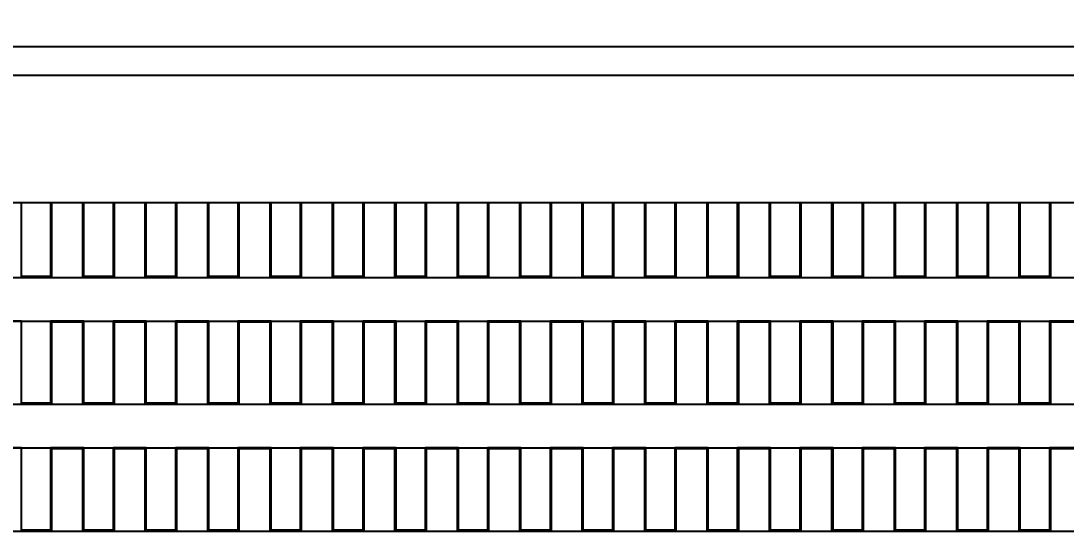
# Model space of a CAD drawing. Header units: millimetres. Extents: x -8604 to -3995, y 3123 to 6155.
# Drawn here: x -7417.7 to -7317.2, y 5529 to 5578.1 of the extents above; entities that cross this region are included whole.
import ezdxf

# ---------------------------------------------------------------- set-up
doc = ezdxf.new("R2010")
doc.units = ezdxf.units.MM
doc.layers.get('DEFPOINTS').update_dxf_attribs({"color": 30})
doc.styles.add('TH_GBDIM', font='romans.shx', dxfattribs={"width": 0.8, "bigfont": 'gbcbig.shx'})
doc.dimstyles.new('TH_GBDIM', dxfattribs={"dimscale": 3, "dimtxt": 3.5, "dimasz": 2.5, "dimexe": 2, "dimexo": 0, "dimgap": 1.5, "dimtad": 1, "dimdec": 1, "dimzin": 0, "dimdsep": 46, "dimtxsty": 'TH_GBDIM', "dimcen": 2.5, "dimclrd": 130, "dimclre": 130, "dimclrt": 3, "dimadec": 0, "dimazin": 0, "dimtfac": 0.714286, "dimtdec": 1, "dimtmove": 0, "dimatfit": 3, "dimfxl": 1, "dimtzin": 0, "dimlwd": -1, "dimlwe": -1, "dimarcsym": 0})

# ---------------------------------------------------------------- blocks, each defined once
blk = doc.blocks.new('*D1558')
at = {"color": 130, "transparency": 16777216}
for p, q in [((-7702.62, 5575.58), (-7702.62, 5649.92)), ((-7177.62, 5575.58), (-7177.62, 5649.92)), ((-7695.12, 5643.92), (-7185.12, 5643.92))]:
    blk.add_line(p, q, dxfattribs=at)
for points in [[(-7695.12, 5645.17), (-7695.12, 5642.67), (-7702.62, 5643.92)], [(-7185.12, 5645.17), (-7185.12, 5642.67), (-7177.62, 5643.92)]]:
    blk.add_solid(points, dxfattribs=at)
at = {"layer": 'DEFPOINTS', "color": 0, "transparency": 16777216}
for p in [(-7177.62, 5643.92), (-7702.62, 5575.58), (-7177.62, 5575.58)]:
    blk.add_point(p, dxfattribs=at)
at = {"color": 3, "transparency": 16777216, "insert": (-7440.12, 5653.67), "char_height": 10.5, "attachment_point": 5, "style": 'TH_GBDIM'}
blk.add_mtext('525.0±1', dxfattribs=at)
blk = doc.blocks.new('*D1559')
at = {"color": 130, "transparency": 16777216}
for p, q in [((-7718.62, 5558.58), (-7718.62, 5682.05)), ((-7161.62, 5558.58), (-7161.62, 5682.05)), ((-7711.12, 5676.05), (-7169.12, 5676.05))]:
    blk.add_line(p, q, dxfattribs=at)
for points in [[(-7711.12, 5677.3), (-7711.12, 5674.8), (-7718.62, 5676.05)], [(-7169.12, 5677.3), (-7169.12, 5674.8), (-7161.62, 5676.05)]]:
    blk.add_solid(points, dxfattribs=at)
at = {"layer": 'DEFPOINTS', "color": 0, "transparency": 16777216}
for p in [(-7161.62, 5676.05), (-7718.62, 5558.58), (-7161.62, 5558.58)]:
    blk.add_point(p, dxfattribs=at)
at = {"color": 3, "transparency": 16777216, "insert": (-7440.12, 5685.8), "char_height": 10.5, "attachment_point": 5, "style": 'TH_GBDIM'}
blk.add_mtext('557.0', dxfattribs=at)

msp = doc.modelspace()

# ---------------------------------------------------------------- linework, layer by layer
at = {"color": 7, "linetype": 'Continuous', "lineweight": 25}
for p, q in [((-7650.12, 5575.58), (-7230.12, 5575.58)), ((-7650.12, 5572.84), (-7230.12, 5572.84)), ((-7646.62, 5560.58), (-7233.62, 5560.58)), ((-7417.62, 5553.48), (-7417.62, 5560.58)), ((-7414.82, 5560.58), (-7414.82, 5553.48)), ((-7414.72, 5560.58), (-7414.72, 5553.38)), ((-7411.72, 5553.38), (-7411.72, 5560.58)), ((-7411.62, 5553.48), (-7411.62, 5560.58)), ((-7408.82, 5560.58), (-7408.82, 5553.48)), ((-7408.72, 5560.58), (-7408.72, 5553.38)), ((-7405.72, 5553.38), (-7405.72, 5560.58)), ((-7405.62, 5553.48), (-7405.62, 5560.58)), ((-7402.82, 5560.58), (-7402.82, 5553.48)), ((-7402.72, 5560.58), (-7402.72, 5553.38)), ((-7399.72, 5553.38), (-7399.72, 5560.58)), ((-7399.62, 5553.48), (-7399.62, 5560.58)), ((-7396.82, 5560.58), (-7396.82, 5553.48)), ((-7396.72, 5560.58), (-7396.72, 5553.38)), ((-7393.72, 5553.38), (-7393.72, 5560.58)), ((-7393.62, 5553.48), (-7393.62, 5560.58)), ((-7390.82, 5560.58), (-7390.82, 5553.48)), ((-7390.72, 5560.58), (-7390.72, 5553.38)), ((-7387.72, 5553.38), (-7387.72, 5560.58)), ((-7387.62, 5553.48), (-7387.62, 5560.58)), ((-7384.82, 5560.58), (-7384.82, 5553.48)), ((-7384.72, 5560.58), (-7384.72, 5553.38)), ((-7381.72, 5553.38), (-7381.72, 5560.58)), ((-7381.62, 5553.48), (-7381.62, 5560.58)), ((-7378.82, 5560.58), (-7378.82, 5553.48)), ((-7378.72, 5560.58), (-7378.72, 5553.38)), ((-7375.72, 5553.38), (-7375.72, 5560.58)), ((-7375.62, 5553.48), (-7375.62, 5560.58)), ((-7372.82, 5560.58), (-7372.82, 5553.48)), ((-7372.72, 5560.58), (-7372.72, 5553.38)), ((-7369.72, 5553.38), (-7369.72, 5560.58)), ((-7369.62, 5553.48), (-7369.62, 5560.58)), ((-7366.82, 5560.58), (-7366.82, 5553.48)), ((-7366.72, 5560.58), (-7366.72, 5553.38)), ((-7363.72, 5553.38), (-7363.72, 5560.58)), ((-7363.62, 5553.48), (-7363.62, 5560.58)), ((-7360.82, 5560.58), (-7360.82, 5553.48)), ((-7360.72, 5560.58), (-7360.72, 5553.38)), ((-7357.72, 5553.38), (-7357.72, 5560.58)), ((-7357.62, 5553.48), (-7357.62, 5560.58)), ((-7354.82, 5560.58), (-7354.82, 5553.48)), ((-7354.72, 5560.58), (-7354.72, 5553.38)), ((-7351.72, 5553.38), (-7351.72, 5560.58)), ((-7351.62, 5553.48), (-7351.62, 5560.58)), ((-7348.82, 5560.58), (-7348.82, 5553.48)), ((-7348.72, 5560.58), (-7348.72, 5553.38)), ((-7345.72, 5553.38), (-7345.72, 5560.58)), ((-7345.62, 5553.48), (-7345.62, 5560.58)), ((-7342.82, 5560.58), (-7342.82, 5553.48)), ((-7342.72, 5560.58), (-7342.72, 5553.38)), ((-7339.72, 5553.38), (-7339.72, 5560.58)), ((-7339.62, 5553.48), (-7339.62, 5560.58)), ((-7336.82, 5560.58), (-7336.82, 5553.48)), ((-7336.72, 5560.58), (-7336.72, 5553.38)), ((-7333.72, 5553.38), (-7333.72, 5560.58)), ((-7333.62, 5553.48), (-7333.62, 5560.58)), ((-7330.82, 5560.58), (-7330.82, 5553.48)), ((-7330.72, 5560.58), (-7330.72, 5553.38)), ((-7327.72, 5553.38), (-7327.72, 5560.58)), ((-7327.62, 5553.48), (-7327.62, 5560.58)), ((-7324.82, 5560.58), (-7324.82, 5553.48)), ((-7324.72, 5560.58), (-7324.72, 5553.38)), ((-7321.72, 5553.38), (-7321.72, 5560.58)), ((-7321.62, 5553.48), (-7321.62, 5560.58)), ((-7318.82, 5560.58), (-7318.82, 5553.48)), ((-7318.72, 5560.58), (-7318.72, 5553.38)), ((-7646.62, 5553.38), (-7233.62, 5553.38)), ((-7414.72, 5553.38), (-7417.72, 5553.38)), ((-7414.82, 5553.48), (-7417.62, 5553.48)), ((-7408.72, 5553.38), (-7411.72, 5553.38)), ((-7408.82, 5553.48), (-7411.62, 5553.48)), ((-7402.72, 5553.38), (-7405.72, 5553.38)), ((-7402.82, 5553.48), (-7405.62, 5553.48)), ((-7396.72, 5553.38), (-7399.72, 5553.38)), ((-7396.82, 5553.48), (-7399.62, 5553.48)), ((-7390.72, 5553.38), (-7393.72, 5553.38)), ((-7390.82, 5553.48), (-7393.62, 5553.48)), ((-7384.72, 5553.38), (-7387.72, 5553.38)), ((-7384.82, 5553.48), (-7387.62, 5553.48)), ((-7378.72, 5553.38), (-7381.72, 5553.38)), ((-7378.82, 5553.48), (-7381.62, 5553.48)), ((-7372.72, 5553.38), (-7375.72, 5553.38)), ((-7372.82, 5553.48), (-7375.62, 5553.48)), ((-7366.72, 5553.38), (-7369.72, 5553.38)), ((-7366.82, 5553.48), (-7369.62, 5553.48)), ((-7360.72, 5553.38), (-7363.72, 5553.38)), ((-7360.82, 5553.48), (-7363.62, 5553.48)), ((-7354.72, 5553.38), (-7357.72, 5553.38)), ((-7354.82, 5553.48), (-7357.62, 5553.48)), ((-7348.72, 5553.38), (-7351.72, 5553.38)), ((-7348.82, 5553.48), (-7351.62, 5553.48)), ((-7342.72, 5553.38), (-7345.72, 5553.38)), ((-7342.82, 5553.48), (-7345.62, 5553.48)), ((-7336.72, 5553.38), (-7339.72, 5553.38)), ((-7336.82, 5553.48), (-7339.62, 5553.48)), ((-7330.72, 5553.38), (-7333.72, 5553.38)), ((-7330.82, 5553.48), (-7333.62, 5553.48)), ((-7324.72, 5553.38), (-7327.72, 5553.38)), ((-7324.82, 5553.48), (-7327.62, 5553.48)), ((-7318.72, 5553.38), (-7321.72, 5553.38)), ((-7318.82, 5553.48), (-7321.62, 5553.48)), ((-7646.62, 5549.18), (-7233.62, 5549.18)), ((-7417.62, 5549.18), (-7420.82, 5549.18)), ((-7417.62, 5541.28), (-7417.62, 5549.18)), ((-7414.82, 5549.18), (-7414.82, 5541.28)), ((-7411.62, 5549.18), (-7414.82, 5549.18)), ((-7411.72, 5549.08), (-7414.72, 5549.08)), ((-7414.72, 5549.08), (-7414.72, 5541.18)), ((-7411.72, 5541.18), (-7411.72, 5549.08)), ((-7411.62, 5541.28), (-7411.62, 5549.18)), ((-7408.82, 5549.18), (-7408.82, 5541.28)), ((-7405.62, 5549.18), (-7408.82, 5549.18)), ((-7405.72, 5549.08), (-7408.72, 5549.08)), ((-7408.72, 5549.08), (-7408.72, 5541.18)), ((-7405.72, 5541.18), (-7405.72, 5549.08)), ((-7405.62, 5541.28), (-7405.62, 5549.18)), ((-7402.82, 5549.18), (-7402.82, 5541.28)), ((-7399.62, 5549.18), (-7402.82, 5549.18)), ((-7399.72, 5549.08), (-7402.72, 5549.08)), ((-7402.72, 5549.08), (-7402.72, 5541.18)), ((-7399.72, 5541.18), (-7399.72, 5549.08)), ((-7399.62, 5541.28), (-7399.62, 5549.18)), ((-7396.82, 5549.18), (-7396.82, 5541.28)), ((-7393.62, 5549.18), (-7396.82, 5549.18)), ((-7393.72, 5549.08), (-7396.72, 5549.08)), ((-7396.72, 5549.08), (-7396.72, 5541.18)), ((-7393.72, 5541.18), (-7393.72, 5549.08)), ((-7393.62, 5541.28), (-7393.62, 5549.18)), ((-7390.82, 5549.18), (-7390.82, 5541.28)), ((-7387.62, 5549.18), (-7390.82, 5549.18)), ((-7387.72, 5549.08), (-7390.72, 5549.08)), ((-7390.72, 5549.08), (-7390.72, 5541.18)), ((-7387.72, 5541.18), (-7387.72, 5549.08)), ((-7387.62, 5541.28), (-7387.62, 5549.18)), ((-7384.82, 5549.18), (-7384.82, 5541.28)), ((-7381.62, 5549.18), (-7384.82, 5549.18)), ((-7381.72, 5549.08), (-7384.72, 5549.08)), ((-7384.72, 5549.08), (-7384.72, 5541.18)), ((-7381.72, 5541.18), (-7381.72, 5549.08)), ((-7381.62, 5541.28), (-7381.62, 5549.18)), ((-7378.82, 5549.18), (-7378.82, 5541.28)), ((-7375.62, 5549.18), (-7378.82, 5549.18)), ((-7375.72, 5549.08), (-7378.72, 5549.08)), ((-7378.72, 5549.08), (-7378.72, 5541.18)), ((-7375.72, 5541.18), (-7375.72, 5549.08)), ((-7375.62, 5541.28), (-7375.62, 5549.18)), ((-7372.82, 5549.18), (-7372.82, 5541.28)), ((-7369.62, 5549.18), (-7372.82, 5549.18)), ((-7369.72, 5549.08), (-7372.72, 5549.08)), ((-7372.72, 5549.08), (-7372.72, 5541.18)), ((-7369.72, 5541.18), (-7369.72, 5549.08)), ((-7369.62, 5541.28), (-7369.62, 5549.18)), ((-7366.82, 5549.18), (-7366.82, 5541.28)), ((-7363.62, 5549.18), (-7366.82, 5549.18)), ((-7363.72, 5549.08), (-7366.72, 5549.08)), ((-7366.72, 5549.08), (-7366.72, 5541.18)), ((-7363.72, 5541.18), (-7363.72, 5549.08)), ((-7363.62, 5541.28), (-7363.62, 5549.18)), ((-7360.82, 5549.18), (-7360.82, 5541.28)), ((-7357.62, 5549.18), (-7360.82, 5549.18)), ((-7357.72, 5549.08), (-7360.72, 5549.08)), ((-7360.72, 5549.08), (-7360.72, 5541.18)), ((-7357.72, 5541.18), (-7357.72, 5549.08)), ((-7357.62, 5541.28), (-7357.62, 5549.18)), ((-7354.82, 5549.18), (-7354.82, 5541.28)), ((-7351.62, 5549.18), (-7354.82, 5549.18)), ((-7351.72, 5549.08), (-7354.72, 5549.08)), ((-7354.72, 5549.08), (-7354.72, 5541.18)), ((-7351.72, 5541.18), (-7351.72, 5549.08)), ((-7351.62, 5541.28), (-7351.62, 5549.18)), ((-7348.82, 5549.18), (-7348.82, 5541.28)), ((-7345.62, 5549.18), (-7348.82, 5549.18)), ((-7345.72, 5549.08), (-7348.72, 5549.08)), ((-7348.72, 5549.08), (-7348.72, 5541.18)), ((-7345.72, 5541.18), (-7345.72, 5549.08)), ((-7345.62, 5541.28), (-7345.62, 5549.18)), ((-7342.82, 5549.18), (-7342.82, 5541.28)), ((-7339.62, 5549.18), (-7342.82, 5549.18)), ((-7339.72, 5549.08), (-7342.72, 5549.08)), ((-7342.72, 5549.08), (-7342.72, 5541.18)), ((-7339.72, 5541.18), (-7339.72, 5549.08)), ((-7339.62, 5541.28), (-7339.62, 5549.18)), ((-7336.82, 5549.18), (-7336.82, 5541.28)), ((-7333.62, 5549.18), (-7336.82, 5549.18)), ((-7333.72, 5549.08), (-7336.72, 5549.08)), ((-7336.72, 5549.08), (-7336.72, 5541.18)), ((-7333.72, 5541.18), (-7333.72, 5549.08)), ((-7333.62, 5541.28), (-7333.62, 5549.18)), ((-7330.82, 5549.18), (-7330.82, 5541.28)), ((-7327.62, 5549.18), (-7330.82, 5549.18)), ((-7327.72, 5549.08), (-7330.72, 5549.08)), ((-7330.72, 5549.08), (-7330.72, 5541.18)), ((-7327.72, 5541.18), (-7327.72, 5549.08)), ((-7327.62, 5541.28), (-7327.62, 5549.18)), ((-7324.82, 5549.18), (-7324.82, 5541.28)), ((-7321.62, 5549.18), (-7324.82, 5549.18)), ((-7321.72, 5549.08), (-7324.72, 5549.08)), ((-7324.72, 5549.08), (-7324.72, 5541.18)), ((-7321.72, 5541.18), (-7321.72, 5549.08)), ((-7321.62, 5541.28), (-7321.62, 5549.18)), ((-7318.82, 5549.18), (-7318.82, 5541.28)), ((-7315.62, 5549.18), (-7318.82, 5549.18)), ((-7315.72, 5549.08), (-7318.72, 5549.08)), ((-7318.72, 5549.08), (-7318.72, 5541.18)), ((-7646.62, 5541.18), (-7233.62, 5541.18)), ((-7414.72, 5541.18), (-7417.72, 5541.18)), ((-7414.82, 5541.28), (-7417.62, 5541.28)), ((-7408.72, 5541.18), (-7411.72, 5541.18)), ((-7408.82, 5541.28), (-7411.62, 5541.28)), ((-7402.72, 5541.18), (-7405.72, 5541.18)), ((-7402.82, 5541.28), (-7405.62, 5541.28)), ((-7396.72, 5541.18), (-7399.72, 5541.18)), ((-7396.82, 5541.28), (-7399.62, 5541.28)), ((-7390.72, 5541.18), (-7393.72, 5541.18)), ((-7390.82, 5541.28), (-7393.62, 5541.28)), ((-7384.72, 5541.18), (-7387.72, 5541.18)), ((-7384.82, 5541.28), (-7387.62, 5541.28)), ((-7378.72, 5541.18), (-7381.72, 5541.18)), ((-7378.82, 5541.28), (-7381.62, 5541.28)), ((-7372.72, 5541.18), (-7375.72, 5541.18)), ((-7372.82, 5541.28), (-7375.62, 5541.28)), ((-7366.72, 5541.18), (-7369.72, 5541.18)), ((-7366.82, 5541.28), (-7369.62, 5541.28)), ((-7360.72, 5541.18), (-7363.72, 5541.18)), ((-7360.82, 5541.28), (-7363.62, 5541.28)), ((-7354.72, 5541.18), (-7357.72, 5541.18)), ((-7354.82, 5541.28), (-7357.62, 5541.28)), ((-7348.72, 5541.18), (-7351.72, 5541.18)), ((-7348.82, 5541.28), (-7351.62, 5541.28)), ((-7342.72, 5541.18), (-7345.72, 5541.18)), ((-7342.82, 5541.28), (-7345.62, 5541.28)), ((-7336.72, 5541.18), (-7339.72, 5541.18)), ((-7336.82, 5541.28), (-7339.62, 5541.28)), ((-7330.72, 5541.18), (-7333.72, 5541.18)), ((-7330.82, 5541.28), (-7333.62, 5541.28)), ((-7324.72, 5541.18), (-7327.72, 5541.18)), ((-7324.82, 5541.28), (-7327.62, 5541.28)), ((-7318.72, 5541.18), (-7321.72, 5541.18)), ((-7318.82, 5541.28), (-7321.62, 5541.28)), ((-7646.62, 5536.98), (-7233.62, 5536.98)), ((-7417.62, 5536.98), (-7420.82, 5536.98)), ((-7417.62, 5529.08), (-7417.62, 5536.98)), ((-7414.82, 5536.98), (-7414.82, 5529.08)), ((-7411.62, 5536.98), (-7414.82, 5536.98)), ((-7411.72, 5536.88), (-7414.72, 5536.88)), ((-7414.72, 5536.88), (-7414.72, 5528.98)), ((-7411.72, 5528.98), (-7411.72, 5536.88)), ((-7411.62, 5529.08), (-7411.62, 5536.98)), ((-7408.82, 5536.98), (-7408.82, 5529.08)), ((-7405.62, 5536.98), (-7408.82, 5536.98)), ((-7405.72, 5536.88), (-7408.72, 5536.88)), ((-7408.72, 5536.88), (-7408.72, 5528.98)), ((-7405.72, 5528.98), (-7405.72, 5536.88)), ((-7405.62, 5529.08), (-7405.62, 5536.98)), ((-7402.82, 5536.98), (-7402.82, 5529.08)), ((-7399.62, 5536.98), (-7402.82, 5536.98)), ((-7399.72, 5536.88), (-7402.72, 5536.88)), ((-7402.72, 5536.88), (-7402.72, 5528.98)), ((-7399.72, 5528.98), (-7399.72, 5536.88)), ((-7399.62, 5529.08), (-7399.62, 5536.98)), ((-7396.82, 5536.98), (-7396.82, 5529.08)), ((-7393.62, 5536.98), (-7396.82, 5536.98)), ((-7393.72, 5536.88), (-7396.72, 5536.88)), ((-7396.72, 5536.88), (-7396.72, 5528.98)), ((-7393.72, 5528.98), (-7393.72, 5536.88)), ((-7393.62, 5529.08), (-7393.62, 5536.98)), ((-7390.82, 5536.98), (-7390.82, 5529.08)), ((-7387.62, 5536.98), (-7390.82, 5536.98)), ((-7387.72, 5536.88), (-7390.72, 5536.88)), ((-7390.72, 5536.88), (-7390.72, 5528.98)), ((-7387.72, 5528.98), (-7387.72, 5536.88)), ((-7387.62, 5529.08), (-7387.62, 5536.98)), ((-7384.82, 5536.98), (-7384.82, 5529.08)), ((-7381.62, 5536.98), (-7384.82, 5536.98)), ((-7381.72, 5536.88), (-7384.72, 5536.88)), ((-7384.72, 5536.88), (-7384.72, 5528.98)), ((-7381.72, 5528.98), (-7381.72, 5536.88)), ((-7381.62, 5529.08), (-7381.62, 5536.98)), ((-7378.82, 5536.98), (-7378.82, 5529.08)), ((-7375.62, 5536.98), (-7378.82, 5536.98)), ((-7375.72, 5536.88), (-7378.72, 5536.88)), ((-7378.72, 5536.88), (-7378.72, 5528.98)), ((-7375.72, 5528.98), (-7375.72, 5536.88)), ((-7375.62, 5529.08), (-7375.62, 5536.98)), ((-7372.82, 5536.98), (-7372.82, 5529.08)), ((-7369.62, 5536.98), (-7372.82, 5536.98)), ((-7369.72, 5536.88), (-7372.72, 5536.88)), ((-7372.72, 5536.88), (-7372.72, 5528.98)), ((-7369.72, 5528.98), (-7369.72, 5536.88)), ((-7369.62, 5529.08), (-7369.62, 5536.98)), ((-7366.82, 5536.98), (-7366.82, 5529.08)), ((-7363.62, 5536.98), (-7366.82, 5536.98)), ((-7363.72, 5536.88), (-7366.72, 5536.88)), ((-7366.72, 5536.88), (-7366.72, 5528.98)), ((-7363.72, 5528.98), (-7363.72, 5536.88)), ((-7363.62, 5529.08), (-7363.62, 5536.98)), ((-7360.82, 5536.98), (-7360.82, 5529.08)), ((-7357.62, 5536.98), (-7360.82, 5536.98)), ((-7357.72, 5536.88), (-7360.72, 5536.88)), ((-7360.72, 5536.88), (-7360.72, 5528.98)), ((-7357.72, 5528.98), (-7357.72, 5536.88)), ((-7357.62, 5529.08), (-7357.62, 5536.98)), ((-7354.82, 5536.98), (-7354.82, 5529.08)), ((-7351.62, 5536.98), (-7354.82, 5536.98)), ((-7351.72, 5536.88), (-7354.72, 5536.88)), ((-7354.72, 5536.88), (-7354.72, 5528.98)), ((-7351.72, 5528.98), (-7351.72, 5536.88)), ((-7351.62, 5529.08), (-7351.62, 5536.98)), ((-7348.82, 5536.98), (-7348.82, 5529.08)), ((-7345.62, 5536.98), (-7348.82, 5536.98)), ((-7345.72, 5536.88), (-7348.72, 5536.88)), ((-7348.72, 5536.88), (-7348.72, 5528.98)), ((-7345.72, 5528.98), (-7345.72, 5536.88)), ((-7345.62, 5529.08), (-7345.62, 5536.98)), ((-7342.82, 5536.98), (-7342.82, 5529.08)), ((-7339.62, 5536.98), (-7342.82, 5536.98)), ((-7339.72, 5536.88), (-7342.72, 5536.88)), ((-7342.72, 5536.88), (-7342.72, 5528.98)), ((-7339.72, 5528.98), (-7339.72, 5536.88)), ((-7339.62, 5529.08), (-7339.62, 5536.98)), ((-7336.82, 5536.98), (-7336.82, 5529.08)), ((-7333.62, 5536.98), (-7336.82, 5536.98)), ((-7333.72, 5536.88), (-7336.72, 5536.88)), ((-7336.72, 5536.88), (-7336.72, 5528.98)), ((-7333.72, 5528.98), (-7333.72, 5536.88)), ((-7333.62, 5529.08), (-7333.62, 5536.98)), ((-7330.82, 5536.98), (-7330.82, 5529.08)), ((-7327.62, 5536.98), (-7330.82, 5536.98)), ((-7327.72, 5536.88), (-7330.72, 5536.88)), ((-7330.72, 5536.88), (-7330.72, 5528.98)), ((-7327.72, 5528.98), (-7327.72, 5536.88)), ((-7327.62, 5529.08), (-7327.62, 5536.98)), ((-7324.82, 5536.98), (-7324.82, 5529.08)), ((-7321.62, 5536.98), (-7324.82, 5536.98)), ((-7321.72, 5536.88), (-7324.72, 5536.88)), ((-7324.72, 5536.88), (-7324.72, 5528.98)), ((-7321.72, 5528.98), (-7321.72, 5536.88)), ((-7321.62, 5529.08), (-7321.62, 5536.98)), ((-7318.82, 5536.98), (-7318.82, 5529.08)), ((-7315.62, 5536.98), (-7318.82, 5536.98)), ((-7315.72, 5536.88), (-7318.72, 5536.88)), ((-7318.72, 5536.88), (-7318.72, 5528.98)), ((-7646.62, 5528.98), (-7233.62, 5528.98)), ((-7414.72, 5528.98), (-7417.72, 5528.98)), ((-7414.82, 5529.08), (-7417.62, 5529.08)), ((-7408.72, 5528.98), (-7411.72, 5528.98)), ((-7408.82, 5529.08), (-7411.62, 5529.08)), ((-7402.72, 5528.98), (-7405.72, 5528.98)), ((-7402.82, 5529.08), (-7405.62, 5529.08)), ((-7396.72, 5528.98), (-7399.72, 5528.98)), ((-7396.82, 5529.08), (-7399.62, 5529.08)), ((-7390.72, 5528.98), (-7393.72, 5528.98)), ((-7390.82, 5529.08), (-7393.62, 5529.08)), ((-7384.72, 5528.98), (-7387.72, 5528.98)), ((-7384.82, 5529.08), (-7387.62, 5529.08)), ((-7378.72, 5528.98), (-7381.72, 5528.98)), ((-7378.82, 5529.08), (-7381.62, 5529.08)), ((-7372.72, 5528.98), (-7375.72, 5528.98)), ((-7372.82, 5529.08), (-7375.62, 5529.08)), ((-7366.72, 5528.98), (-7369.72, 5528.98)), ((-7366.82, 5529.08), (-7369.62, 5529.08)), ((-7360.72, 5528.98), (-7363.72, 5528.98)), ((-7360.82, 5529.08), (-7363.62, 5529.08)), ((-7354.72, 5528.98), (-7357.72, 5528.98)), ((-7354.82, 5529.08), (-7357.62, 5529.08)), ((-7348.72, 5528.98), (-7351.72, 5528.98)), ((-7348.82, 5529.08), (-7351.62, 5529.08)), ((-7342.72, 5528.98), (-7345.72, 5528.98)), ((-7342.82, 5529.08), (-7345.62, 5529.08)), ((-7336.72, 5528.98), (-7339.72, 5528.98)), ((-7336.82, 5529.08), (-7339.62, 5529.08)), ((-7330.72, 5528.98), (-7333.72, 5528.98)), ((-7330.82, 5529.08), (-7333.62, 5529.08)), ((-7324.72, 5528.98), (-7327.72, 5528.98)), ((-7324.82, 5529.08), (-7327.62, 5529.08)), ((-7318.72, 5528.98), (-7321.72, 5528.98)), ((-7318.82, 5529.08), (-7321.62, 5529.08))]:
    msp.add_line(p, q, dxfattribs=at)

# ---------------------------------------------------------------- dimensions: what is measured, and where the dimension line sits
dim = msp.add_linear_dim(base=(-7161.62, 5676.05), p1=(-7718.62, 5558.58), p2=(-7161.62, 5558.58), dimstyle='TH_GBDIM')
dim.commit()
dim.dimension.update_dxf_attribs({"geometry": '*D1559', "text_midpoint": (-7440.12, 5685.8)})
dim = msp.add_linear_dim(base=(-7177.62, 5643.92), p1=(-7702.62, 5575.58), p2=(-7177.62, 5575.58), dimstyle='TH_GBDIM', override={"dimgap": 1.5, "dimtol": 1, "dimlim": 0, "dimtp": 1, "dimtm": 1, "dimtfac": 1, "dimtdec": 0})
dim.commit()
dim.dimension.update_dxf_attribs({"geometry": '*D1558', "text_midpoint": (-7440.12, 5653.67)})

doc.saveas('drawing.dxf')
